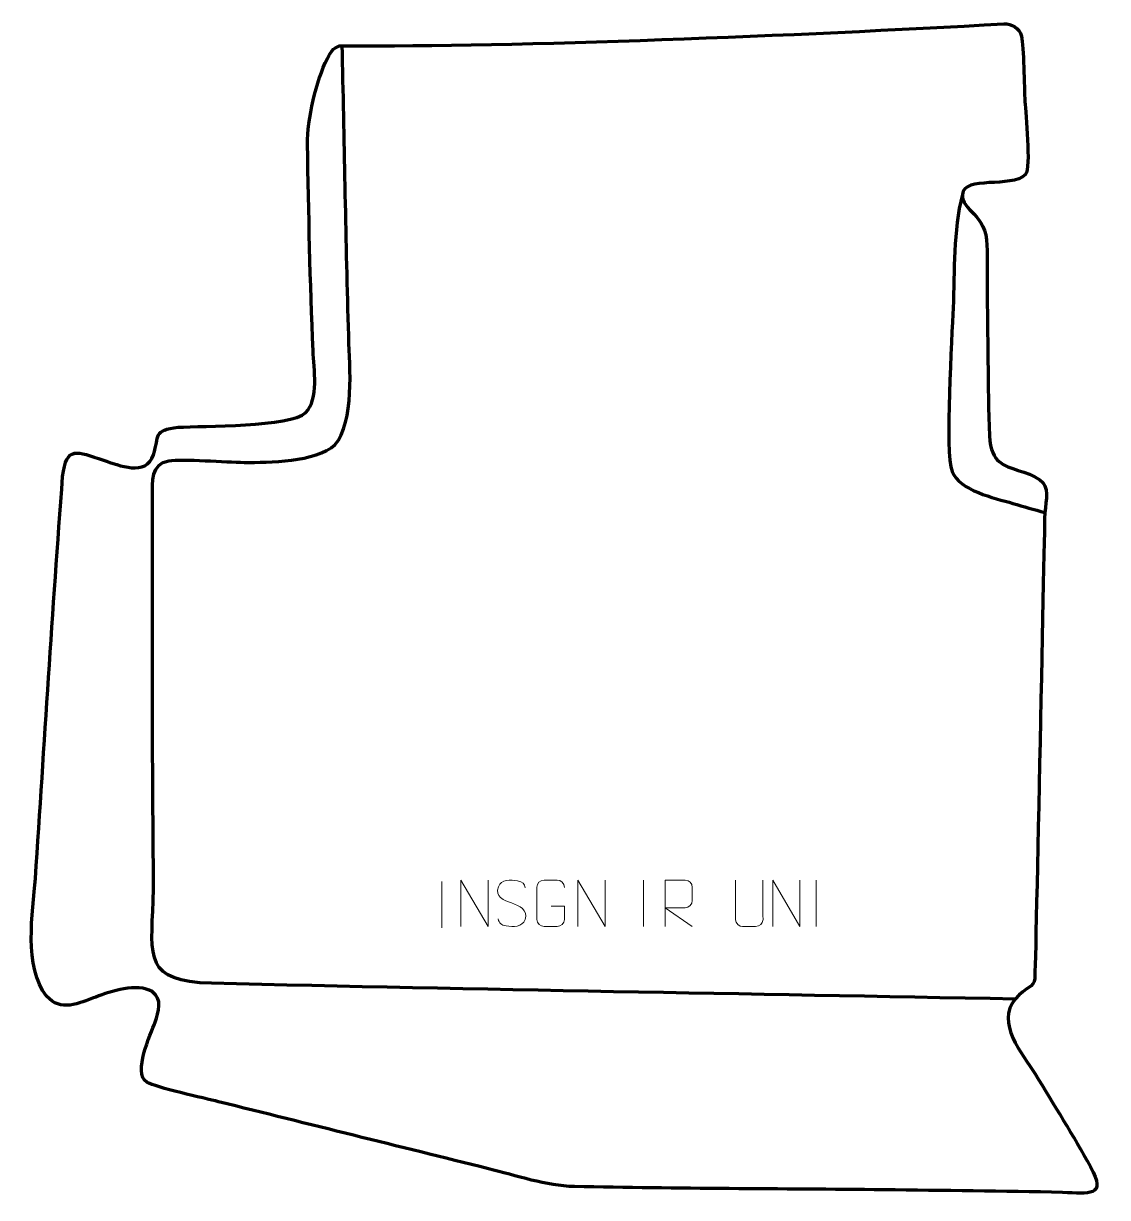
# Model space of a CAD drawing. Header units: millimetres. Extents: x -780 to -196, y -55 to 577.
import ezdxf

# ---------------------------------------------------------------- set-up
doc = ezdxf.new("R2010")
doc.units = ezdxf.units.MM
doc.header["$MEASUREMENT"] = 0
doc.layers.add('layer 2', color=7, linetype='Continuous')
doc.layers.add('layer 3', color=7, linetype='Continuous')

msp = doc.modelspace()

# ---------------------------------------------------------------- linework, layer by layer
at = {"layer": 'layer 2', "color": 142, "lineweight": 158}
for points, knots in [([(-245.6479, 51.5003), (-389.9901, 54.2884), (-534.3505, 56.5439), (-678.6777, 60.034), (-678.6777, 60.034), (-714.819, 60.908), (-711.2157, 73.9494), (-710.1271, 104.3441), (-710.1271, 104.3441), (-710.0603, 106.2093), (-710.0165, 108.0478), (-709.9961, 109.9137), (-709.9961, 109.9137), (-709.924, 130.5221), (-710.2718, 151.1335), (-710.3593, 171.7424), (-710.3593, 171.7424), (-710.5133, 221.8963), (-710.5515, 272.0502), (-710.524, 322.2043), (-710.524, 322.2043), (-710.5192, 330.1419), (-711.2689, 339.9476), (-701.743, 341.4257), (-701.743, 341.4257), (-693.941, 342.6362), (-670.9147, 340.7843), (-661.1242, 340.636), (-661.1242, 340.636), (-647.6691, 340.5868), (-622.6524, 340.7606), (-612.1618, 350.1229), (-612.1618, 350.1229), (-601.657, 362.6768), (-604.133, 392.0483), (-604.7398, 407.7849), (-604.7398, 407.7849), (-604.7398, 407.7849), (-604.7782, 408.9627), (-604.7782, 408.9627), (-604.7782, 408.9627), (-606.2276, 459.5211), (-607.0424, 510.0964), (-608.1656, 560.6627), (-608.1656, 560.6627), (-608.1656, 560.6627), (-608.2665, 565.1714), (-608.2665, 565.1714)], [0, 0, 0, 0, 0.07692308, 0.07692308, 0.07692308, 0.07692308, 0.15384615, 0.15384615, 0.15384615, 0.15384615, 0.23076923, 0.23076923, 0.23076923, 0.23076923, 0.30769231, 0.30769231, 0.30769231, 0.30769231, 0.38461538, 0.38461538, 0.38461538, 0.38461538, 0.46153846, 0.46153846, 0.46153846, 0.46153846, 0.53846154, 0.53846154, 0.53846154, 0.53846154, 0.61538462, 0.61538462, 0.61538462, 0.61538462, 0.69230769, 0.69230769, 0.69230769, 0.69230769, 0.76923077, 0.76923077, 0.76923077, 0.76923077, 0.84615385, 0.84615385, 0.84615385, 0.84615385, 1, 1, 1, 1]), ([(-274.1365, 484.8967), (-279.2892, 464.925), (-278.2921, 444.203), (-279.1423, 423.7519), (-279.1423, 423.7519), (-279.759, 408.9179), (-283.69, 345.6949), (-279.7126, 335.7716), (-279.7126, 335.7716), (-275.4925, 325.243), (-257.0722, 321.5652), (-247.0113, 318.5515), (-247.0113, 318.5515), (-241.2867, 316.8368), (-235.534, 315.2321), (-229.7741, 313.6413)], [0, 0, 0, 0, 0.2, 0.2, 0.2, 0.2, 0.4, 0.4, 0.4, 0.4, 0.6, 0.6, 0.6, 0.6, 1, 1, 1, 1])]:
    msp.add_open_spline(points, degree=3, knots=knots, dxfattribs=at)
at = {"layer": 'layer 3', "color": 242, "lineweight": 158}
msp.add_open_spline([(-229.7741, 313.6413), (-228.9715, 320.5559), (-227.1859, 327.6264), (-232.4157, 331.2947), (-232.4157, 331.2947), (-239.3042, 336.1265), (-249.1967, 336.5802), (-254.3379, 341.0639), (-254.3379, 341.0639), (-257.0668, 343.4438), (-259.0137, 347.085), (-259.6128, 354.9672), (-259.6128, 354.9672), (-260.4319, 381.8727), (-260.4234, 409.0027), (-260.8587, 435.9405), (-260.8587, 435.9405), (-260.9524, 443.1469), (-260.7641, 450.371), (-260.8975, 457.5612), (-260.8975, 457.5612), (-261.2073, 474.2577), (-274.7038, 476.4117), (-274.1365, 484.8967), (-274.1365, 484.8967), (-273.4391, 495.3276), (-247.7276, 488.0113), (-240.1551, 495.6884), (-240.1551, 495.6884), (-237.1133, 499.6781), (-240.0265, 528.4235), (-240.4938, 534.989), (-240.4938, 534.989), (-240.9052, 542.872), (-240.9199, 564.5884), (-242.3667, 570.2515), (-242.3667, 570.2515), (-243.5124, 574.7362), (-247.6095, 577.072), (-251.7966, 576.8393), (-251.7966, 576.8393), (-363.664, 570.6219), (-512.1657, 564.4063), (-608.5893, 565.0772), (-608.5893, 565.0772), (-611.7799, 565.0994), (-614.2621, 562.1982), (-616.2762, 558.202), (-616.2762, 558.202), (-622.1782, 546.4923), (-627.1248, 525.2527), (-626.9289, 512.0717), (-626.9289, 512.0717), (-626.3783, 475.0365), (-625.5074, 437.7547), (-623.9818, 400.7503), (-623.9818, 400.7503), (-623.5844, 391.1953), (-620.6499, 374.5015), (-627.9327, 367.4373), (-627.9327, 367.4373), (-636.0339, 359.5793), (-683.4243, 360.4277), (-696.6893, 359.5361), (-696.6893, 359.5361), (-710.3294, 358.1395), (-706.5947, 354.8464), (-709.9445, 344.7515), (-709.9445, 344.7515), (-713.9328, 332.7326), (-728.3069, 339.015), (-736.9196, 341.8352), (-736.9196, 341.8352), (-751.3098, 346.4672), (-756.8776, 349.992), (-758.8705, 332.9745), (-758.8705, 332.9745), (-764.3111, 260.9615), (-768.7571, 188.6237), (-773.5538, 116.5449), (-773.5538, 116.5449), (-775.0435, 98.2498), (-779.9791, 68.5235), (-767.5105, 53.1035), (-767.5105, 53.1035), (-759.79, 44.5061), (-750.3891, 49.1088), (-741.056, 52.626), (-741.056, 52.626), (-732.8523, 55.7176), (-718.8735, 60.3943), (-710.5767, 55.5225), (-710.5767, 55.5225), (-705.0254, 51.3409), (-707.0791, 44.7798), (-709.0986, 39.04), (-709.0986, 39.04), (-711.5533, 32.3542), (-721.1671, 11.8782), (-713.4889, 6.7747), (-713.4889, 6.7747), (-709.1073, 3.8623), (-682.2898, -1.9118), (-674.8372, -3.7741), (-674.8372, -3.7741), (-626.4106, -15.8752), (-577.9495, -27.8411), (-529.5025, -39.8604), (-529.5025, -39.8604), (-514.9977, -43.5717), (-498.0005, -49.1741), (-483.1431, -49.4983), (-483.1431, -49.4983), (-427.7319, -50.7075), (-371.9044, -50.6315), (-316.4381, -51.2277), (-316.4381, -51.2277), (-284.4061, -51.7284), (-252.1391, -51.7949), (-220.1453, -52.7138), (-220.1453, -52.7138), (-206.0787, -53.1178), (-195.9607, -55.3859), (-205.1656, -38.8375), (-205.1656, -38.8375), (-214.4415, -22.1615), (-225.0443, -5.0457), (-234.9735, 11.3222), (-234.9735, 11.3222), (-242.0389, 22.1211), (-256.3602, 38.7308), (-245.6479, 51.5003), (-245.6479, 51.5003), (-239.6653, 58.6319), (-235.6245, 57.3614), (-235.1693, 62.6029), (-235.1693, 62.6029), (-234.7141, 67.8444), (-229.7741, 313.6413), (-229.7741, 313.6413)], degree=3, knots=[0, 0, 0, 0, 0.02777778, 0.02777778, 0.02777778, 0.02777778, 0.05555556, 0.05555556, 0.05555556, 0.05555556, 0.08333333, 0.08333333, 0.08333333, 0.08333333, 0.11111111, 0.11111111, 0.11111111, 0.11111111, 0.13888889, 0.13888889, 0.13888889, 0.13888889, 0.16666667, 0.16666667, 0.16666667, 0.16666667, 0.19444444, 0.19444444, 0.19444444, 0.19444444, 0.22222222, 0.22222222, 0.22222222, 0.22222222, 0.25, 0.25, 0.25, 0.25, 0.27777778, 0.27777778, 0.27777778, 0.27777778, 0.30555556, 0.30555556, 0.30555556, 0.30555556, 0.33333333, 0.33333333, 0.33333333, 0.33333333, 0.36111111, 0.36111111, 0.36111111, 0.36111111, 0.38888889, 0.38888889, 0.38888889, 0.38888889, 0.41666667, 0.41666667, 0.41666667, 0.41666667, 0.44444444, 0.44444444, 0.44444444, 0.44444444, 0.47222222, 0.47222222, 0.47222222, 0.47222222, 0.5, 0.5, 0.5, 0.5, 0.52777778, 0.52777778, 0.52777778, 0.52777778, 0.55555556, 0.55555556, 0.55555556, 0.55555556, 0.58333333, 0.58333333, 0.58333333, 0.58333333, 0.61111111, 0.61111111, 0.61111111, 0.61111111, 0.63888889, 0.63888889, 0.63888889, 0.63888889, 0.66666667, 0.66666667, 0.66666667, 0.66666667, 0.69444444, 0.69444444, 0.69444444, 0.69444444, 0.72222222, 0.72222222, 0.72222222, 0.72222222, 0.75, 0.75, 0.75, 0.75, 0.77777778, 0.77777778, 0.77777778, 0.77777778, 0.80555556, 0.80555556, 0.80555556, 0.80555556, 0.83333333, 0.83333333, 0.83333333, 0.83333333, 0.86111111, 0.86111111, 0.86111111, 0.86111111, 0.88888889, 0.88888889, 0.88888889, 0.88888889, 0.91666667, 0.91666667, 0.91666667, 0.91666667, 0.94444444, 0.94444444, 0.94444444, 0.94444444, 1, 1, 1, 1], dxfattribs=at)
at = {"layer": 'layer 3', "color": 250, "lineweight": 9}
for points in [[(-554.533, 114.8146), (-554.533, 114.8146), (-554.533, 89.8405), (-554.533, 89.8405)], [(-445.988, 115.5893), (-445.988, 115.5893), (-445.988, 90.6152), (-445.988, 90.6152)], [(-352.988, 115.5893), (-352.988, 115.5893), (-352.988, 90.6152), (-352.988, 90.6152)]]:
    msp.add_open_spline(points, degree=3, dxfattribs=at)
for points, knots in [([(-544.3154, 90.6255), (-544.3154, 90.6255), (-544.3154, 115.579), (-544.3154, 115.579), (-544.3154, 115.579), (-544.3154, 115.579), (-529.6606, 90.6255), (-529.6606, 90.6255), (-529.6606, 90.6255), (-529.6606, 90.6255), (-529.6606, 115.579), (-529.6606, 115.579)], [0, 0, 0, 0, 0.25, 0.25, 0.25, 0.25, 0.5, 0.5, 0.5, 0.5, 1, 1, 1, 1]), ([(-516.9825, 103.2761), (-521.2308, 104.7465), (-526.1389, 106.5423), (-524.1338, 112.0626), (-524.1338, 112.0626), (-522.6303, 116.2025), (-517.4167, 115.814), (-513.8131, 115.2129), (-513.8131, 115.2129), (-510.9525, 114.7357), (-510.0878, 113.5225), (-509.7772, 111.4384)], [0, 0, 0, 0, 0.25, 0.25, 0.25, 0.25, 0.5, 0.5, 0.5, 0.5, 1, 1, 1, 1]), ([(-495.733, 101.6112), (-495.733, 101.6112), (-488.5649, 101.6112), (-488.5649, 101.6112), (-488.5649, 101.6112), (-488.5649, 101.6112), (-488.5649, 94.4431), (-488.5649, 94.4431), (-488.5649, 94.4431), (-488.7046, 92.1197), (-490.3818, 90.6401), (-492.5296, 90.6293), (-492.5296, 90.6293), (-494.8614, 90.6297), (-497.1934, 90.6297), (-499.5249, 90.6293), (-499.5249, 90.6293), (-501.4498, 90.5239), (-503.422, 92.4084), (-503.4108, 94.4257), (-503.4108, 94.4257), (-503.4104, 100.1958), (-503.4104, 105.9655), (-503.4108, 111.7348), (-503.4108, 111.7348), (-503.4066, 113.8729), (-501.6598, 115.5921), (-499.5075, 115.5787), (-499.5075, 115.5787), (-497.1818, 115.5787), (-494.8557, 115.5787), (-492.5296, 115.5787), (-492.5296, 115.5787), (-490.5829, 115.6141), (-488.5915, 114.1226), (-488.5649, 111.6849)], [0, 0, 0, 0, 0.1, 0.1, 0.1, 0.1, 0.2, 0.2, 0.2, 0.2, 0.3, 0.3, 0.3, 0.3, 0.4, 0.4, 0.4, 0.4, 0.5, 0.5, 0.5, 0.5, 0.6, 0.6, 0.6, 0.6, 0.7, 0.7, 0.7, 0.7, 0.8, 0.8, 0.8, 0.8, 1, 1, 1, 1]), ([(-481.3154, 90.6255), (-481.3154, 90.6255), (-481.3154, 115.579), (-481.3154, 115.579), (-481.3154, 115.579), (-481.3154, 115.579), (-466.6606, 90.6255), (-466.6606, 90.6255), (-466.6606, 90.6255), (-466.6606, 90.6255), (-466.6606, 115.579), (-466.6606, 115.579)], [0, 0, 0, 0, 0.25, 0.25, 0.25, 0.25, 0.5, 0.5, 0.5, 0.5, 1, 1, 1, 1]), ([(-434.32, 90.6255), (-434.32, 90.6255), (-434.32, 115.579), (-434.32, 115.579), (-434.32, 115.579), (-430.7252, 115.579), (-427.1297, 115.579), (-423.5345, 115.579), (-423.5345, 115.579), (-421.2092, 115.5413), (-419.6519, 114.0513), (-419.656, 111.6849), (-419.656, 111.6849), (-419.6564, 109.6494), (-419.6564, 106.59), (-419.656, 104.554), (-419.656, 104.554), (-419.6625, 102.6785), (-421.4748, 100.7367), (-423.4843, 100.7176), (-423.4843, 100.7176), (-423.4843, 100.7176), (-434.32, 100.7176), (-434.32, 100.7176), (-434.32, 100.7176), (-434.32, 100.7176), (-419.6653, 90.6255), (-419.6653, 90.6255)], [0, 0, 0, 0, 0.125, 0.125, 0.125, 0.125, 0.25, 0.25, 0.25, 0.25, 0.375, 0.375, 0.375, 0.375, 0.5, 0.5, 0.5, 0.5, 0.625, 0.625, 0.625, 0.625, 0.75, 0.75, 0.75, 0.75, 1, 1, 1, 1]), ([(-381.6608, 115.5832), (-381.6612, 110.0437), (-381.5654, 99.8419), (-381.565, 94.3015), (-381.565, 94.3015), (-381.7048, 92.062), (-383.382, 90.6358), (-385.5297, 90.6253), (-385.5297, 90.6253), (-387.8616, 90.6257), (-390.1935, 90.6257), (-392.525, 90.6253), (-392.525, 90.6253), (-394.45, 90.5238), (-396.4221, 92.3403), (-396.4109, 94.2848), (-396.4109, 94.2848), (-396.4106, 99.8467), (-396.3152, 110.0221), (-396.3156, 115.5832)], [0, 0, 0, 0, 0.16666667, 0.16666667, 0.16666667, 0.16666667, 0.33333333, 0.33333333, 0.33333333, 0.33333333, 0.5, 0.5, 0.5, 0.5, 0.66666667, 0.66666667, 0.66666667, 0.66666667, 1, 1, 1, 1]), ([(-376.3154, 90.6255), (-376.3154, 90.6255), (-376.3154, 115.579), (-376.3154, 115.579), (-376.3154, 115.579), (-376.3154, 115.579), (-361.6606, 90.6255), (-361.6606, 90.6255), (-361.6606, 90.6255), (-361.6606, 90.6255), (-361.6606, 115.579), (-361.6606, 115.579)], [0, 0, 0, 0, 0.25, 0.25, 0.25, 0.25, 0.5, 0.5, 0.5, 0.5, 1, 1, 1, 1]), ([(-516.9825, 103.276), (-512.9639, 101.6293), (-507.9344, 99.741), (-509.7684, 94.3807), (-509.7684, 94.3807), (-511.2282, 90.1143), (-516.139, 90.371), (-519.8651, 90.9257), (-519.8651, 90.9257), (-522.6151, 91.3355), (-523.836, 92.549), (-524.214, 94.6612)], [0, 0, 0, 0, 0.25, 0.25, 0.25, 0.25, 0.5, 0.5, 0.5, 0.5, 1, 1, 1, 1])]:
    msp.add_open_spline(points, degree=3, knots=knots, dxfattribs=at)

doc.saveas('drawing.dxf')
